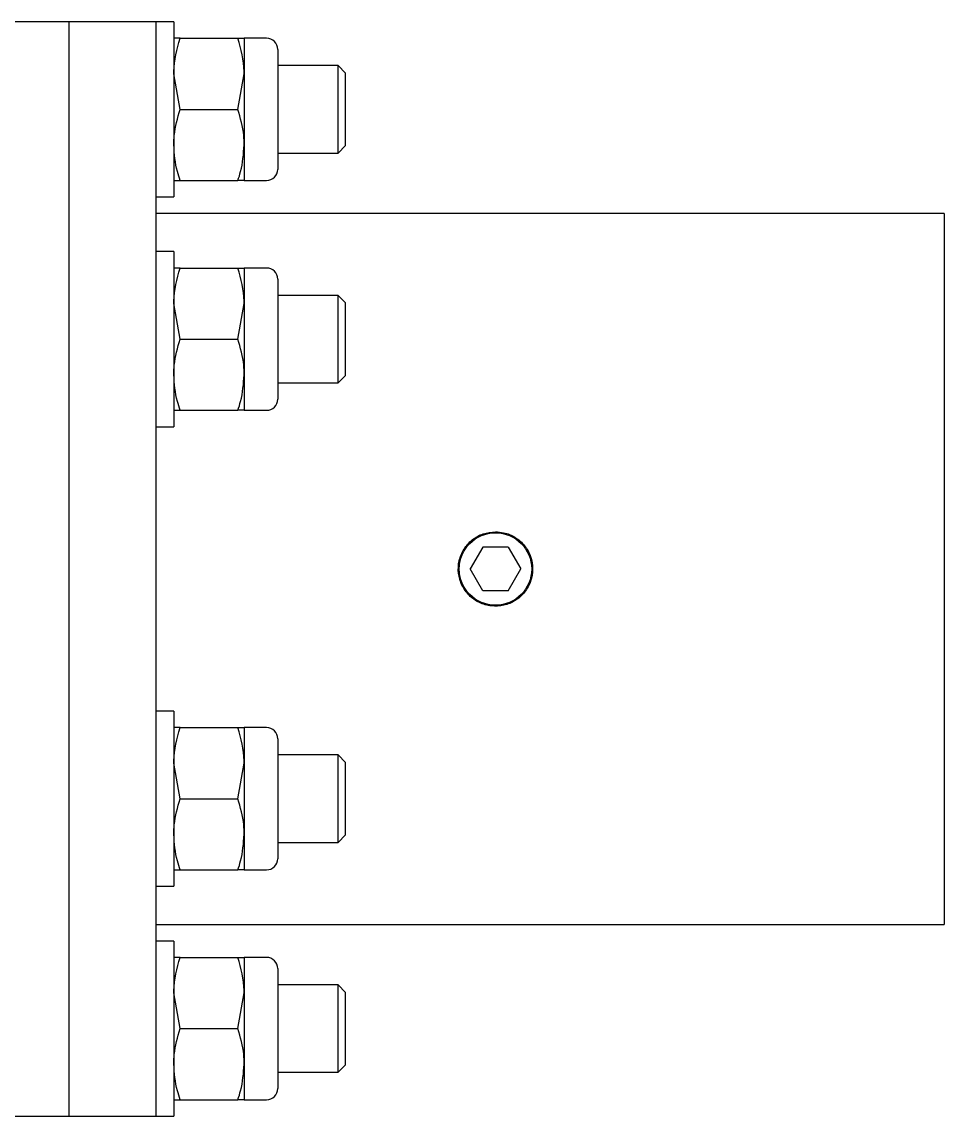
# Model space of a CAD drawing. Header units: millimetres. Extents: x 0 to 11880, y 0 to 8400.
# Drawn here: x 3835.3 to 3919.6, y 6543.5 to 6643.5 of the extents above; entities that cross this region are included whole.
import ezdxf

# ---------------------------------------------------------------- set-up
doc = ezdxf.new("R2010")
doc.units = ezdxf.units.MM
doc.header["$LTSCALE"] = 20

msp = doc.modelspace()

# ---------------------------------------------------------------- linework, layer by layer
at = {"color": 7, "linetype": 'Continuous', "lineweight": 25}
for p, q in [((3839.61, 6643.54), (3825.05, 6643.54)), ((3847.61, 6643.54), (3839.61, 6643.54)), ((3839.61, 6643.54), (3839.61, 6543.54)), ((3849.21, 6643.54), (3847.61, 6643.54)), ((3847.61, 6543.54), (3847.61, 6643.54)), ((3849.21, 6643.54), (3849.21, 6627.54)), ((3849.79, 6642.04), (3849.21, 6642.04)), ((3849.79, 6642.04), (3855.07, 6642.04)), ((3855.07, 6642.04), (3855.65, 6642.04)), ((3857.69, 6642.04), (3855.65, 6642.04)), ((3855.65, 6642.04), (3855.65, 6638.79)), ((3858.71, 6641.02), (3858.71, 6630.06)), ((3864.22, 6639.54), (3858.71, 6639.54)), ((3864.91, 6638.85), (3864.22, 6639.54)), ((3864.22, 6631.54), (3864.22, 6639.54)), ((3849.79, 6635.54), (3849.21, 6638.79)), ((3855.07, 6635.54), (3855.65, 6638.79)), ((3855.65, 6638.79), (3855.65, 6632.29)), ((3864.91, 6632.23), (3864.91, 6638.85)), ((3849.79, 6635.54), (3855.07, 6635.54)), ((3855.65, 6632.29), (3855.65, 6629.04)), ((3864.22, 6631.54), (3864.91, 6632.23)), ((3858.71, 6631.54), (3864.22, 6631.54)), ((3849.79, 6629.04), (3855.07, 6629.04)), ((3855.65, 6629.04), (3857.69, 6629.04)), ((3847.61, 6627.54), (3849.21, 6627.54)), ((3919.61, 6626.04), (3847.61, 6626.04)), ((3919.61, 6626.04), (3919.61, 6561.04)), ((3849.21, 6622.54), (3847.61, 6622.54)), ((3849.21, 6622.54), (3849.21, 6606.54)), ((3849.79, 6621.04), (3849.21, 6621.04)), ((3849.79, 6621.04), (3855.07, 6621.04)), ((3855.07, 6621.04), (3855.65, 6621.04)), ((3857.69, 6621.04), (3855.65, 6621.04)), ((3855.65, 6621.04), (3855.65, 6617.79)), ((3858.71, 6620.02), (3858.71, 6609.06)), ((3864.22, 6618.54), (3858.71, 6618.54)), ((3864.91, 6617.85), (3864.22, 6618.54)), ((3864.22, 6610.54), (3864.22, 6618.54)), ((3849.79, 6614.54), (3849.21, 6617.79)), ((3855.07, 6614.54), (3855.65, 6617.79)), ((3855.65, 6617.79), (3855.65, 6611.29)), ((3864.91, 6611.23), (3864.91, 6617.85)), ((3849.79, 6614.54), (3855.07, 6614.54)), ((3855.65, 6611.29), (3855.65, 6608.04)), ((3864.22, 6610.54), (3864.91, 6611.23)), ((3858.71, 6610.54), (3864.22, 6610.54)), ((3849.79, 6608.04), (3855.07, 6608.04)), ((3855.65, 6608.04), (3857.69, 6608.04)), ((3847.61, 6606.54), (3849.21, 6606.54)), ((3877.45, 6595.54), (3876.3, 6593.54)), ((3879.76, 6595.54), (3877.45, 6595.54)), ((3879.76, 6595.54), (3880.92, 6593.54)), ((3877.45, 6591.54), (3876.3, 6593.54)), ((3879.76, 6591.54), (3880.92, 6593.54)), ((3879.76, 6591.54), (3877.45, 6591.54)), ((3849.21, 6580.54), (3847.61, 6580.54)), ((3849.21, 6580.54), (3849.21, 6564.54)), ((3849.79, 6579.04), (3849.21, 6579.04)), ((3849.79, 6579.04), (3855.07, 6579.04)), ((3855.07, 6579.04), (3855.65, 6579.04)), ((3857.69, 6579.04), (3855.65, 6579.04)), ((3855.65, 6579.04), (3855.65, 6575.79)), ((3858.71, 6578.02), (3858.71, 6567.06)), ((3864.22, 6576.54), (3858.71, 6576.54)), ((3864.91, 6575.85), (3864.22, 6576.54)), ((3864.22, 6568.54), (3864.22, 6576.54)), ((3849.79, 6572.54), (3849.21, 6575.79)), ((3855.07, 6572.54), (3855.65, 6575.79)), ((3855.65, 6575.79), (3855.65, 6569.29)), ((3864.91, 6569.23), (3864.91, 6575.85)), ((3849.79, 6572.54), (3855.07, 6572.54)), ((3855.65, 6569.29), (3855.65, 6566.04)), ((3864.22, 6568.54), (3864.91, 6569.23)), ((3858.71, 6568.54), (3864.22, 6568.54)), ((3849.79, 6566.04), (3855.07, 6566.04)), ((3855.65, 6566.04), (3857.69, 6566.04)), ((3847.61, 6564.54), (3849.21, 6564.54)), ((3847.61, 6561.04), (3919.61, 6561.04)), ((3849.21, 6559.54), (3847.61, 6559.54)), ((3849.21, 6559.54), (3849.21, 6543.54)), ((3849.79, 6558.04), (3849.21, 6558.04)), ((3849.79, 6558.04), (3855.07, 6558.04)), ((3855.07, 6558.04), (3855.65, 6558.04)), ((3857.69, 6558.04), (3855.65, 6558.04)), ((3855.65, 6558.04), (3855.65, 6554.79)), ((3858.71, 6557.02), (3858.71, 6546.06)), ((3864.22, 6555.54), (3858.71, 6555.54)), ((3864.91, 6554.85), (3864.22, 6555.54)), ((3864.22, 6547.54), (3864.22, 6555.54)), ((3849.79, 6551.54), (3849.21, 6554.79)), ((3855.07, 6551.54), (3855.65, 6554.79)), ((3855.65, 6554.79), (3855.65, 6548.29)), ((3864.91, 6548.23), (3864.91, 6554.85)), ((3849.79, 6551.54), (3855.07, 6551.54)), ((3855.65, 6548.29), (3855.65, 6545.04)), ((3864.22, 6547.54), (3864.91, 6548.23)), ((3858.71, 6547.54), (3864.22, 6547.54)), ((3849.79, 6545.04), (3855.07, 6545.04)), ((3855.65, 6545.04), (3857.69, 6545.04)), ((3833.01, 6543.54), (3839.61, 6543.54)), ((3839.61, 6543.54), (3847.61, 6543.54)), ((3847.61, 6543.54), (3849.21, 6543.54))]:
    msp.add_line(p, q, dxfattribs=at)
msp.add_circle((3878.61, 6593.54), 3.31, dxfattribs=at)
for centre, start, end in [((3857.69, 6641.02), 0, 90), ((3857.69, 6630.06), 270, 0), ((3857.69, 6620.02), 0, 90), ((3857.69, 6609.06), 270, 0), ((3857.69, 6578.02), 0, 90), ((3857.69, 6567.06), 270, 0), ((3857.69, 6557.02), 0, 90), ((3857.69, 6546.06), 270, 0)]:
    msp.add_arc(centre, 1.02, start, end, dxfattribs=at)
for points, knots in [([(3849.21, 6638.79), (3849.21, 6638.86), (3849.22, 6639.96), (3849.51, 6641.04), (3849.79, 6642.04)], [0, 0, 0, 0, 0.070215, 1, 1, 1, 1]), ([(3855.65, 6638.79), (3855.65, 6638.86), (3855.64, 6639.96), (3855.34, 6641.04), (3855.07, 6642.04)], [0, 0, 0, 0, 0.070215, 1, 1, 1, 1]), ([(3849.21, 6632.29), (3849.22, 6632.58), (3849.25, 6633.68), (3849.56, 6634.75), (3849.79, 6635.54)], [0, 0, 0, 0, 0.268634, 1, 1, 1, 1]), ([(3855.65, 6632.29), (3855.64, 6632.58), (3855.61, 6633.68), (3855.3, 6634.75), (3855.07, 6635.54)], [0, 0, 0, 0, 0.2686336, 1, 1, 1, 1]), ([(3849.79, 6629.04), (3849.7, 6629.31), (3849.36, 6630.37), (3849.27, 6631.47), (3849.21, 6632.29)], [0, 0, 0, 0, 0.257551, 1, 1, 1, 1]), ([(3855.07, 6629.04), (3855.16, 6629.31), (3855.5, 6630.37), (3855.58, 6631.47), (3855.65, 6632.29)], [0, 0, 0, 0, 0.257551, 1, 1, 1, 1]), ([(3849.21, 6629.04), (3849.21, 6629.04), (3849.22, 6629.04), (3849.51, 6629.04), (3849.79, 6629.04)], [0, 0, 0, 0, 0.070215, 1, 1, 1, 1]), ([(3855.65, 6629.04), (3855.65, 6629.04), (3855.64, 6629.04), (3855.34, 6629.04), (3855.07, 6629.04)], [0, 0, 0, 0, 0.070215, 1, 1, 1, 1]), ([(3849.21, 6617.79), (3849.21, 6617.86), (3849.22, 6618.96), (3849.51, 6620.04), (3849.79, 6621.04)], [0, 0, 0, 0, 0.070215, 1, 1, 1, 1]), ([(3855.65, 6617.79), (3855.65, 6617.86), (3855.64, 6618.96), (3855.34, 6620.04), (3855.07, 6621.04)], [0, 0, 0, 0, 0.070215, 1, 1, 1, 1]), ([(3849.21, 6611.29), (3849.22, 6611.58), (3849.25, 6612.68), (3849.56, 6613.75), (3849.79, 6614.54)], [0, 0, 0, 0, 0.268634, 1, 1, 1, 1]), ([(3855.65, 6611.29), (3855.64, 6611.58), (3855.61, 6612.68), (3855.3, 6613.75), (3855.07, 6614.54)], [0, 0, 0, 0, 0.2686336, 1, 1, 1, 1]), ([(3849.79, 6608.04), (3849.7, 6608.31), (3849.36, 6609.37), (3849.27, 6610.47), (3849.21, 6611.29)], [0, 0, 0, 0, 0.2575513, 1, 1, 1, 1]), ([(3855.07, 6608.04), (3855.16, 6608.31), (3855.5, 6609.37), (3855.58, 6610.47), (3855.65, 6611.29)], [0, 0, 0, 0, 0.2575513, 1, 1, 1, 1]), ([(3849.21, 6608.04), (3849.21, 6608.04), (3849.22, 6608.04), (3849.51, 6608.04), (3849.79, 6608.04)], [0, 0, 0, 0, 0.070215, 1, 1, 1, 1]), ([(3855.65, 6608.04), (3855.65, 6608.04), (3855.64, 6608.04), (3855.34, 6608.04), (3855.07, 6608.04)], [0, 0, 0, 0, 0.070215, 1, 1, 1, 1]), ([(3878.61, 6596.94), (3878.23, 6596.9), (3877.47, 6596.83), (3876.45, 6596.24), (3875.68, 6595.38), (3875.23, 6594.31), (3875.17, 6593.15), (3875.49, 6592.03), (3876.16, 6591.09), (3877.11, 6590.42), (3878.22, 6590.09), (3879.38, 6590.16), (3880.45, 6590.61), (3881.32, 6591.38), (3881.88, 6592.4), (3882.07, 6593.54), (3881.88, 6594.69), (3881.32, 6595.7), (3880.45, 6596.47), (3879.49, 6596.88), (3878.86, 6596.92), (3878.61, 6596.94)], [0, 0, 0, 0, 0.053488, 0.10697, 0.160635, 0.214422, 0.26801, 0.32139, 0.374874, 0.428614, 0.482364, 0.53586, 0.589234, 0.642809, 0.696593, 0.75027, 0.803692, 0.857107, 0.910772, 0.96456, 1, 1, 1, 1]), ([(3849.21, 6575.79), (3849.21, 6575.86), (3849.22, 6576.96), (3849.51, 6578.04), (3849.79, 6579.04)], [0, 0, 0, 0, 0.070215, 1, 1, 1, 1]), ([(3855.65, 6575.79), (3855.65, 6575.86), (3855.64, 6576.96), (3855.34, 6578.04), (3855.07, 6579.04)], [0, 0, 0, 0, 0.070215, 1, 1, 1, 1]), ([(3849.21, 6569.29), (3849.22, 6569.58), (3849.25, 6570.68), (3849.56, 6571.75), (3849.79, 6572.54)], [0, 0, 0, 0, 0.268634, 1, 1, 1, 1]), ([(3855.65, 6569.29), (3855.64, 6569.58), (3855.61, 6570.68), (3855.3, 6571.75), (3855.07, 6572.54)], [0, 0, 0, 0, 0.268634, 1, 1, 1, 1]), ([(3849.79, 6566.04), (3849.7, 6566.31), (3849.36, 6567.37), (3849.27, 6568.47), (3849.21, 6569.29)], [0, 0, 0, 0, 0.2575513, 1, 1, 1, 1]), ([(3855.07, 6566.04), (3855.16, 6566.31), (3855.5, 6567.37), (3855.58, 6568.47), (3855.65, 6569.29)], [0, 0, 0, 0, 0.2575513, 1, 1, 1, 1]), ([(3849.21, 6566.04), (3849.21, 6566.04), (3849.22, 6566.04), (3849.51, 6566.04), (3849.79, 6566.04)], [0, 0, 0, 0, 0.070215, 1, 1, 1, 1]), ([(3855.65, 6566.04), (3855.65, 6566.04), (3855.64, 6566.04), (3855.34, 6566.04), (3855.07, 6566.04)], [0, 0, 0, 0, 0.070215, 1, 1, 1, 1]), ([(3849.21, 6554.79), (3849.21, 6554.86), (3849.22, 6555.96), (3849.51, 6557.04), (3849.79, 6558.04)], [0, 0, 0, 0, 0.070215, 1, 1, 1, 1]), ([(3855.65, 6554.79), (3855.65, 6554.86), (3855.64, 6555.96), (3855.34, 6557.04), (3855.07, 6558.04)], [0, 0, 0, 0, 0.070215, 1, 1, 1, 1]), ([(3849.21, 6548.29), (3849.22, 6548.58), (3849.25, 6549.68), (3849.56, 6550.75), (3849.79, 6551.54)], [0, 0, 0, 0, 0.268634, 1, 1, 1, 1]), ([(3855.65, 6548.29), (3855.64, 6548.58), (3855.61, 6549.68), (3855.3, 6550.75), (3855.07, 6551.54)], [0, 0, 0, 0, 0.268634, 1, 1, 1, 1]), ([(3849.79, 6545.04), (3849.7, 6545.31), (3849.36, 6546.37), (3849.27, 6547.47), (3849.21, 6548.29)], [0, 0, 0, 0, 0.257551, 1, 1, 1, 1]), ([(3855.07, 6545.04), (3855.16, 6545.31), (3855.5, 6546.37), (3855.58, 6547.47), (3855.65, 6548.29)], [0, 0, 0, 0, 0.257551, 1, 1, 1, 1]), ([(3849.21, 6545.04), (3849.21, 6545.04), (3849.22, 6545.04), (3849.51, 6545.04), (3849.79, 6545.04)], [0, 0, 0, 0, 0.070215, 1, 1, 1, 1]), ([(3855.65, 6545.04), (3855.65, 6545.04), (3855.64, 6545.04), (3855.34, 6545.04), (3855.07, 6545.04)], [0, 0, 0, 0, 0.070215, 1, 1, 1, 1])]:
    msp.add_open_spline(points, degree=3, knots=knots, dxfattribs=at)

doc.saveas('drawing.dxf')
